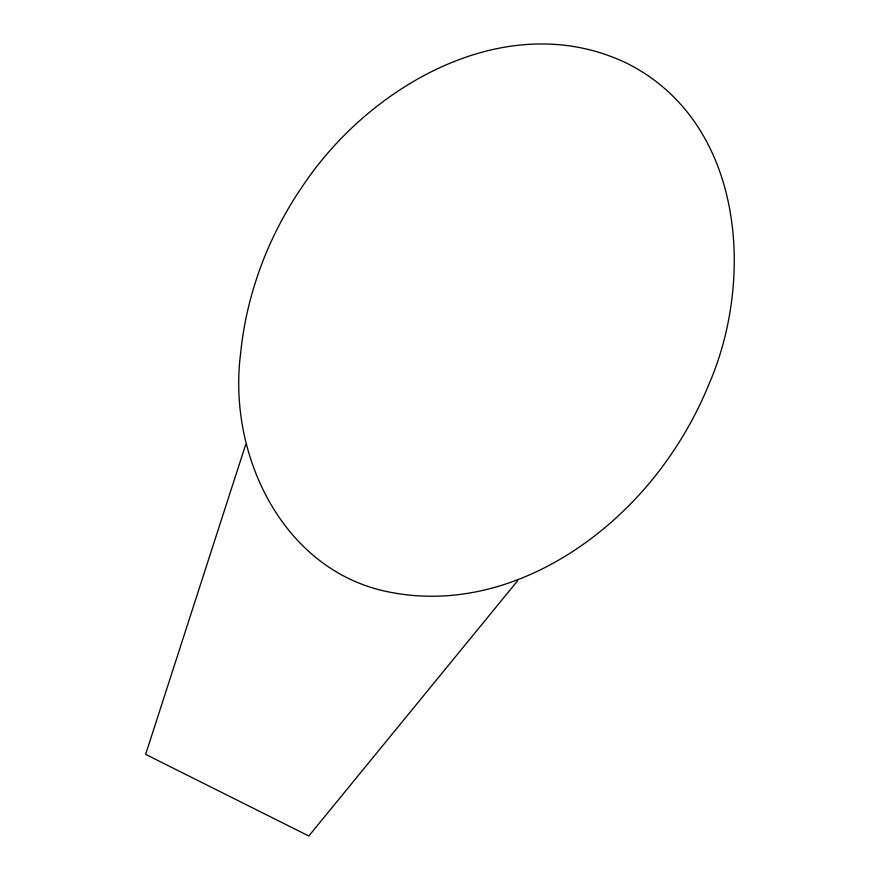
<?xml version="1.0" encoding="UTF-8"?>
<svg xmlns="http://www.w3.org/2000/svg" width="880" height="880" viewBox="0 0 880 880"><rect width="100%" height="100%" fill="white"/><g stroke="black" fill="none" stroke-linecap="round" stroke-linejoin="round"><path stroke-width="1.32" d="M245.63 444.741L145.64 754.369L308.814 836L517.605 580.789M240.592 353.705C227.403 455.928 284.108 573.98 393.096 592.779C502.205 612.634 608.454 544.698 668.811 457.743A407.154 386.111 5.9 0 0 708.763 384.67C755.667 277.057 743.017 121.792 627.242 63.47C509.069 6.314 372.713 83.38 304.964 182.677A407.154 386.111 5.9 0 0 265.012 255.75C252.34 287.056 243.859 320.067 240.592 353.705"/></g></svg>
